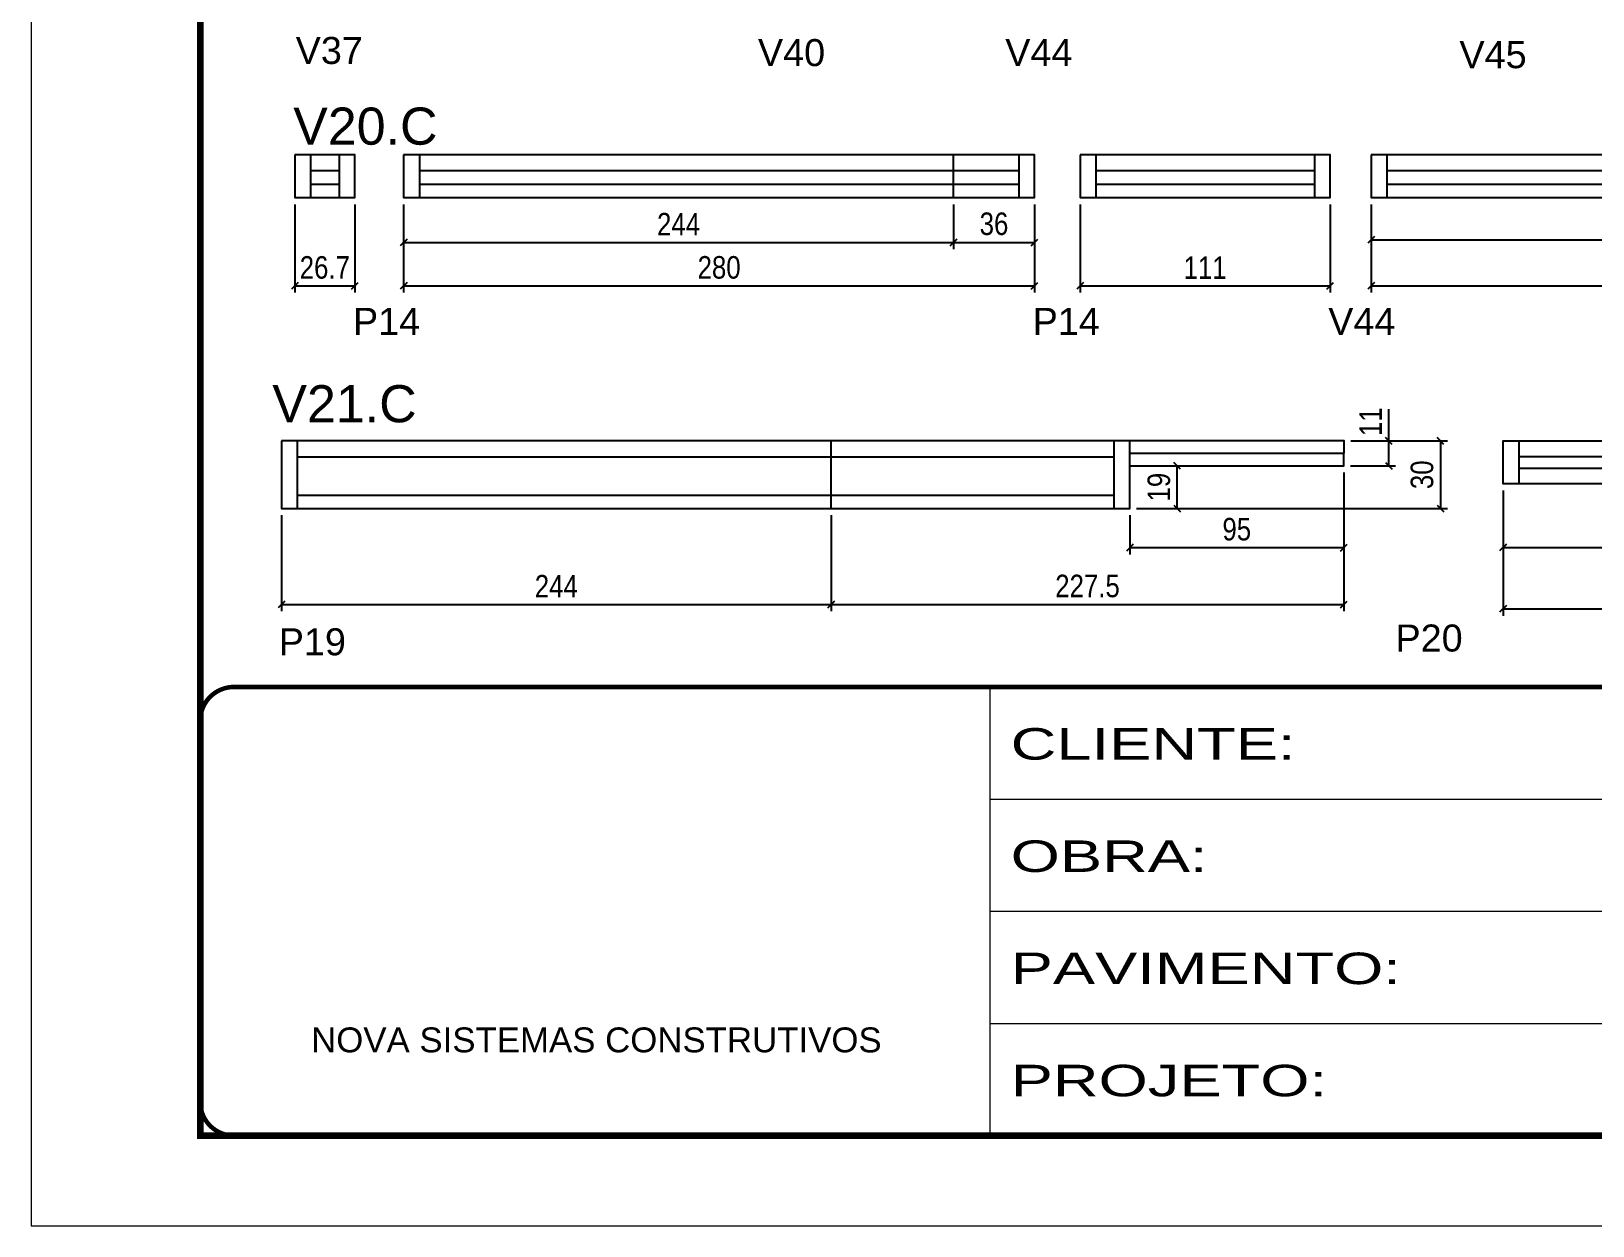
# Model space of a CAD drawing. Header units: millimetres. Extents: x 2455 to 8708, y 366 to 3713.
# Drawn here: x 5638 to 6331, y 1514 to 2045 of the extents above; entities that cross this region are included whole.
import ezdxf

# ---------------------------------------------------------------- set-up
doc = ezdxf.new("R2010")
doc.units = ezdxf.units.MM
doc.linetypes.add('CONTINUO', pattern=[0])
doc.linetypes.add('DASHED', pattern=[0.75, 0.5, -0.25])
for name, color, linetype in [('5', 5, 'Continuous'), ('COTA', 241, 'Continuous'), ('NOMENCLATURA', 7, 'Continuous'), ('Painéis', 200, 'Continuous'), ('SARR_2.2x7', 40, 'Continuous'), ('SARR_EDITAR', 141, 'Continuous')]:
    doc.layers.add(name, color=color, linetype=linetype)
doc.layers.add('Folhas', color=255, linetype='Continuous', lineweight=9)
doc.layers.add('SARRAFO DE PRESSAO', color=251, linetype='DASHED', lineweight=9)
doc.styles.add('ARIAL', font='arial.ttf')
doc.styles.add('COTA TECNICA', font='techl___.ttf', dxfattribs={"height": 10})
doc.styles.add('COTA TECNICA-50', font='techl___.ttf', dxfattribs={"height": 10})
doc.styles.get("Standard").update_dxf_attribs({"font": 'arial.ttf'})
doc.styles.add('Tecnologia', font='')
doc.styles.get('Tecnologia').set_extended_font_data('Forgotten Futurist')
doc.dimstyles.new('COTA PAINEL-50', dxfattribs={"dimtxt": 10, "dimasz": 3, "dimexe": 3, "dimexo": 3, "dimgap": 3, "dimtad": 1, "dimdec": 1, "dimzin": 12, "dimdsep": 46, "dimtxsty": 'COTA TECNICA-50', "dimblk1": 'OBLIQUE', "dimblk2": 'OBLIQUE', "dimsah": 1, "dimcen": 0.9, "dimclrd": 4, "dimclre": 4, "dimclrt": 240, "dimadec": 1, "dimazin": 3, "dimtfac": 1, "dimtdec": 1, "dimtmove": 0, "dimatfit": 3, "dimfxl": 1, "dimtolj": 1, "dimtzin": 12, "dimarcsym": 0})
doc.dimstyles.new('PAINEL', dxfattribs={"dimtxt": 10, "dimasz": 3, "dimexe": 3, "dimexo": 3, "dimgap": 3, "dimtad": 1, "dimdec": 1, "dimzin": 12, "dimdsep": 46, "dimtxsty": 'COTA TECNICA', "dimblk1": 'OBLIQUE', "dimblk2": 'OBLIQUE', "dimsah": 1, "dimcen": 0.9, "dimclrd": 4, "dimclre": 4, "dimclrt": 240, "dimadec": 1, "dimazin": 3, "dimtfac": 1, "dimtdec": 1, "dimtmove": 0, "dimatfit": 3, "dimfxl": 1, "dimtolj": 1, "dimtzin": 12, "dimarcsym": 0})

# ---------------------------------------------------------------- blocks, each defined once
blk = doc.blocks.new('9999999999')
at = {"color": 30, "linetype": 'CONTINUO'}
for p, q in [((98564.56, 34230.21), (98564.56, 34429.45)), ((98564.56, 34379.64), (99583.98, 34379.64)), ((98564.56, 34329.83), (99487.98, 34329.83)), ((98564.56, 34280.02), (99487.98, 34280.02))]:
    blk.add_line(p, q, dxfattribs=at)
at = {"color": 30, "linetype": 'CONTINUO', "const_width": 2}
blk.add_lwpolyline([(99583.98, 34230.21), (99583.98, 34414.45, 0.414214), (99568.98, 34429.45), (98228.98, 34429.45, 0.414214), (98213.98, 34414.45), (98213.98, 34245.21, 0.414214), (98228.98, 34230.21), (99583.98, 34230.21)], format="xyb", dxfattribs=at)
at = {"layer": 'Folhas'}
blk.add_lwpolyline([(98138.98, 34190.21), (99623.98, 34190.21), (99623.98, 35240.21), (98138.98, 35240.21)], close=True, dxfattribs=at)
at = {"layer": 'Folhas', "color": 30, "const_width": 3}
blk.add_lwpolyline([(98213.98, 34230.21), (99583.98, 34230.21), (99583.98, 35200.21), (98213.98, 35200.21)], close=True, dxfattribs=at)
at = {"color": 7, "linetype": 'Continuous', "ltscale": 5, "style": 'ARIAL'}
blk.add_text('NOVA SISTEMAS CONSTRUTIVOS', height=11.0592, dxfattribs=at).set_placement((98263.19, 34267.21))
at = {"layer": 'Folhas', "color": 7, "style": 'Tecnologia', "width": 1.5}
for s, p in [('CLIENTE:', (98573.65, 34397.17)), ('OBRA:', (98573.65, 34347.31)), ('PAVIMENTO:', (98573.65, 34297.5)), ('PROJETO:', (98573.65, 34247.69))]:
    blk.add_text(s, height=14, dxfattribs=at).set_placement(p)
blk = doc.blocks.new('_Oblique')
at = {"color": 0, "linetype": 'ByBlock', "lineweight": -2}
blk.add_line((-0.5, -0.5), (0.5, 0.5), dxfattribs=at)
blk = doc.blocks.new('*D182')
at = {"layer": 'COTA', "color": 4, "linetype": 'ByBlock', "lineweight": -2, "transparency": 16777216}
for p, q in [((5803.55, 1967.94), (5803.55, 1928.79)), ((6083.55, 1967.94), (6083.55, 1928.79)), ((5803.55, 1931.79), (6083.55, 1931.79))]:
    blk.add_line(p, q, dxfattribs=at)
at = {"layer": 'Defpoints', "color": 0, "linetype": 'ByBlock', "transparency": 16777216}
for p in [(5803.55, 1970.94), (6083.55, 1970.94), (6083.55, 1931.79)]:
    blk.add_point(p, dxfattribs=at)
at = {"layer": 'COTA', "color": 4, "linetype": 'ByBlock', "lineweight": -2, "transparency": 16777216, "xscale": 3, "yscale": 3, "zscale": 3, "rotation": 180}
blk.add_blockref('_Oblique', (5803.55, 1931.79), dxfattribs=at)
at = {"layer": 'COTA', "color": 4, "linetype": 'ByBlock', "lineweight": -2, "transparency": 16777216, "xscale": 3, "yscale": 3, "zscale": 3}
blk.add_blockref('_Oblique', (6083.55, 1931.79), dxfattribs=at)
at = {"layer": 'COTA', "color": 240, "linetype": 'ByBlock', "transparency": 16777216, "insert": (5943.55, 1939.92), "char_height": 10, "attachment_point": 5, "style": 'COTA TECNICA-50'}
blk.add_mtext('\\A1;280', dxfattribs=at)
blk = doc.blocks.new('*D183')
at = {"layer": 'COTA', "color": 4, "linetype": 'ByBlock', "lineweight": -2, "transparency": 16777216}
for p, q in [((6103.74, 1967.94), (6103.74, 1928.79)), ((6214.74, 1967.94), (6214.74, 1928.79)), ((6103.74, 1931.79), (6214.74, 1931.79))]:
    blk.add_line(p, q, dxfattribs=at)
at = {"layer": 'Defpoints', "color": 0, "linetype": 'ByBlock', "transparency": 16777216}
for p in [(6103.74, 1970.94), (6214.74, 1970.94), (6214.74, 1931.79)]:
    blk.add_point(p, dxfattribs=at)
at = {"layer": 'COTA', "color": 4, "linetype": 'ByBlock', "lineweight": -2, "transparency": 16777216, "xscale": 3, "yscale": 3, "zscale": 3, "rotation": 180}
blk.add_blockref('_Oblique', (6103.74, 1931.79), dxfattribs=at)
at = {"layer": 'COTA', "color": 4, "linetype": 'ByBlock', "lineweight": -2, "transparency": 16777216, "xscale": 3, "yscale": 3, "zscale": 3}
blk.add_blockref('_Oblique', (6214.74, 1931.79), dxfattribs=at)
at = {"layer": 'COTA', "color": 240, "linetype": 'ByBlock', "transparency": 16777216, "insert": (6159.24, 1939.85), "char_height": 10, "attachment_point": 5, "style": 'COTA TECNICA-50'}
blk.add_mtext('\\A1;111', dxfattribs=at)
blk = doc.blocks.new('*D184')
at = {"layer": 'COTA', "color": 4, "linetype": 'ByBlock', "lineweight": -2, "transparency": 16777216}
for p, q in [((6232.94, 1967.94), (6232.94, 1928.79)), ((6538.94, 1967.94), (6538.94, 1928.79)), ((6232.94, 1931.79), (6538.94, 1931.79))]:
    blk.add_line(p, q, dxfattribs=at)
at = {"layer": 'Defpoints', "color": 0, "linetype": 'ByBlock', "transparency": 16777216}
for p in [(6232.94, 1970.94), (6538.94, 1970.94), (6538.94, 1931.79)]:
    blk.add_point(p, dxfattribs=at)
at = {"layer": 'COTA', "color": 4, "linetype": 'ByBlock', "lineweight": -2, "transparency": 16777216, "xscale": 3, "yscale": 3, "zscale": 3, "rotation": 180}
blk.add_blockref('_Oblique', (6232.94, 1931.79), dxfattribs=at)
at = {"layer": 'COTA', "color": 4, "linetype": 'ByBlock', "lineweight": -2, "transparency": 16777216, "xscale": 3, "yscale": 3, "zscale": 3}
blk.add_blockref('_Oblique', (6538.94, 1931.79), dxfattribs=at)
at = {"layer": 'COTA', "color": 240, "linetype": 'ByBlock', "transparency": 16777216, "insert": (6385.94, 1940.01), "char_height": 10, "attachment_point": 5, "style": 'COTA TECNICA-50'}
blk.add_mtext('\\A1;306', dxfattribs=at)
blk = doc.blocks.new('*D186')
at = {"layer": 'COTA', "color": 4, "linetype": 'ByBlock', "lineweight": -2, "transparency": 16777216}
for p, q in [((5755.22, 1967.94), (5755.22, 1928.79)), ((5781.92, 1967.94), (5781.92, 1928.79)), ((5755.22, 1931.79), (5781.92, 1931.79))]:
    blk.add_line(p, q, dxfattribs=at)
at = {"layer": 'Defpoints', "color": 0, "linetype": 'ByBlock', "transparency": 16777216}
for p in [(5755.22, 1970.94), (5781.92, 1970.94), (5781.92, 1931.79)]:
    blk.add_point(p, dxfattribs=at)
at = {"layer": 'COTA', "color": 4, "linetype": 'ByBlock', "lineweight": -2, "transparency": 16777216, "xscale": 3, "yscale": 3, "zscale": 3, "rotation": 180}
blk.add_blockref('_Oblique', (5755.22, 1931.79), dxfattribs=at)
at = {"layer": 'COTA', "color": 4, "linetype": 'ByBlock', "lineweight": -2, "transparency": 16777216, "xscale": 3, "yscale": 3, "zscale": 3}
blk.add_blockref('_Oblique', (5781.92, 1931.79), dxfattribs=at)
at = {"layer": 'COTA', "color": 240, "linetype": 'ByBlock', "transparency": 16777216, "insert": (5768.57, 1939.9), "char_height": 10, "attachment_point": 5, "style": 'COTA TECNICA-50'}
blk.add_mtext('\\A1;26.7', dxfattribs=at)
blk = doc.blocks.new('*D50')
at = {"layer": 'COTA', "color": 4, "lineweight": -2, "transparency": 16777216}
for p, q in [((5803.55, 1967.94), (5803.55, 1948.07)), ((6047.55, 1967.94), (6047.55, 1948.07)), ((5803.55, 1951.07), (6047.55, 1951.07))]:
    blk.add_line(p, q, dxfattribs=at)
at = {"layer": 'Defpoints', "color": 0, "transparency": 16777216}
for p in [(5803.55, 1970.94), (6047.55, 1970.94), (6047.55, 1951.07)]:
    blk.add_point(p, dxfattribs=at)
at = {"layer": 'COTA', "color": 4, "lineweight": -2, "transparency": 16777216, "xscale": 3, "yscale": 3, "zscale": 3, "rotation": 180}
blk.add_blockref('_Oblique', (5803.55, 1951.07), dxfattribs=at)
at = {"layer": 'COTA', "color": 4, "lineweight": -2, "transparency": 16777216, "xscale": 3, "yscale": 3, "zscale": 3}
blk.add_blockref('_Oblique', (6047.55, 1951.07), dxfattribs=at)
at = {"layer": 'COTA', "color": 240, "transparency": 16777216, "insert": (5925.55, 1959.15), "char_height": 10, "attachment_point": 5, "style": 'COTA TECNICA'}
blk.add_mtext('\\A1;244', dxfattribs=at)
blk = doc.blocks.new('*D51')
at = {"layer": 'COTA', "color": 4, "lineweight": -2, "transparency": 16777216}
for p, q in [((6047.55, 1967.94), (6047.55, 1948.07)), ((6083.55, 1967.94), (6083.55, 1948.07)), ((6047.55, 1951.07), (6083.55, 1951.07))]:
    blk.add_line(p, q, dxfattribs=at)
at = {"layer": 'Defpoints', "color": 0, "transparency": 16777216}
for p in [(6047.55, 1970.94), (6083.55, 1970.94), (6083.55, 1951.07)]:
    blk.add_point(p, dxfattribs=at)
at = {"layer": 'COTA', "color": 4, "lineweight": -2, "transparency": 16777216, "xscale": 3, "yscale": 3, "zscale": 3, "rotation": 180}
blk.add_blockref('_Oblique', (6047.55, 1951.07), dxfattribs=at)
at = {"layer": 'COTA', "color": 4, "lineweight": -2, "transparency": 16777216, "xscale": 3, "yscale": 3, "zscale": 3}
blk.add_blockref('_Oblique', (6083.55, 1951.07), dxfattribs=at)
at = {"layer": 'COTA', "color": 240, "transparency": 16777216, "insert": (6065.55, 1959.29), "char_height": 10, "attachment_point": 5, "style": 'COTA TECNICA'}
blk.add_mtext('\\A1;36', dxfattribs=at)
blk = doc.blocks.new('*D52')
at = {"layer": 'COTA', "color": 4, "lineweight": -2, "transparency": 16777216}
for p, q in [((6232.94, 1967.94), (6232.94, 1949.17)), ((6476.94, 1967.94), (6476.94, 1949.17)), ((6232.94, 1952.17), (6476.94, 1952.17))]:
    blk.add_line(p, q, dxfattribs=at)
at = {"layer": 'Defpoints', "color": 0, "transparency": 16777216}
for p in [(6232.94, 1970.94), (6476.94, 1970.94), (6476.94, 1952.17)]:
    blk.add_point(p, dxfattribs=at)
at = {"layer": 'COTA', "color": 4, "lineweight": -2, "transparency": 16777216, "xscale": 3, "yscale": 3, "zscale": 3, "rotation": 180}
blk.add_blockref('_Oblique', (6232.94, 1952.17), dxfattribs=at)
at = {"layer": 'COTA', "color": 4, "lineweight": -2, "transparency": 16777216, "xscale": 3, "yscale": 3, "zscale": 3}
blk.add_blockref('_Oblique', (6476.94, 1952.17), dxfattribs=at)
at = {"layer": 'COTA', "color": 240, "transparency": 16777216, "insert": (6354.94, 1960.24), "char_height": 10, "attachment_point": 5, "style": 'COTA TECNICA'}
blk.add_mtext('\\A1;244', dxfattribs=at)
blk = doc.blocks.new('*D187')
at = {"layer": 'COTA', "color": 4, "lineweight": -2, "transparency": 16777216}
for p, q in [((5749.29, 1829.9), (5749.29, 1787.35)), ((5993.29, 1829.9), (5993.29, 1787.35)), ((5749.29, 1790.35), (5993.29, 1790.35))]:
    blk.add_line(p, q, dxfattribs=at)
at = {"layer": 'Defpoints', "color": 0, "transparency": 16777216}
for p in [(5749.29, 1832.9), (5993.29, 1832.9), (5993.29, 1790.35)]:
    blk.add_point(p, dxfattribs=at)
at = {"layer": 'COTA', "color": 4, "lineweight": -2, "transparency": 16777216, "xscale": 3, "yscale": 3, "zscale": 3, "rotation": 180}
blk.add_blockref('_Oblique', (5749.29, 1790.35), dxfattribs=at)
at = {"layer": 'COTA', "color": 4, "lineweight": -2, "transparency": 16777216, "xscale": 3, "yscale": 3, "zscale": 3}
blk.add_blockref('_Oblique', (5993.29, 1790.35), dxfattribs=at)
at = {"layer": 'COTA', "color": 240, "transparency": 16777216, "insert": (5871.29, 1798.42), "char_height": 10, "attachment_point": 5, "style": 'COTA TECNICA'}
blk.add_mtext('\\A1;244', dxfattribs=at)
blk = doc.blocks.new('*D188')
at = {"layer": 'COTA', "color": 4, "lineweight": -2, "transparency": 16777216}
for p, q in [((6220.79, 1848.9), (6220.79, 1787.35)), ((5993.29, 1829.9), (5993.29, 1787.35)), ((5993.29, 1790.35), (6220.79, 1790.35))]:
    blk.add_line(p, q, dxfattribs=at)
at = {"layer": 'Defpoints', "color": 0, "transparency": 16777216}
for p in [(6220.79, 1851.9), (5993.29, 1832.9), (6220.79, 1790.35)]:
    blk.add_point(p, dxfattribs=at)
at = {"layer": 'COTA', "color": 4, "lineweight": -2, "transparency": 16777216, "xscale": 3, "yscale": 3, "zscale": 3, "rotation": 180}
blk.add_blockref('_Oblique', (5993.29, 1790.35), dxfattribs=at)
at = {"layer": 'COTA', "color": 4, "lineweight": -2, "transparency": 16777216, "xscale": 3, "yscale": 3, "zscale": 3}
blk.add_blockref('_Oblique', (6220.79, 1790.35), dxfattribs=at)
at = {"layer": 'COTA', "color": 240, "transparency": 16777216, "insert": (6107.04, 1798.46), "char_height": 10, "attachment_point": 5, "style": 'COTA TECNICA'}
blk.add_mtext('\\A1;227.5', dxfattribs=at)
blk = doc.blocks.new('*D189')
at = {"layer": 'COTA', "color": 4, "lineweight": -2, "transparency": 16777216}
for p, q in [((6128.79, 1851.9), (6149.82, 1851.9)), ((6146.82, 1832.9), (6146.82, 1851.9)), ((6128.79, 1832.9), (6149.82, 1832.9))]:
    blk.add_line(p, q, dxfattribs=at)
at = {"layer": 'Defpoints', "color": 0, "transparency": 16777216}
for p in [(6125.79, 1851.9), (6146.82, 1851.9), (6125.79, 1832.9)]:
    blk.add_point(p, dxfattribs=at)
at = {"layer": 'COTA', "color": 4, "lineweight": -2, "transparency": 16777216, "xscale": 3, "yscale": 3, "zscale": 3}
for p, rotation in [((6146.82, 1851.9), 90), ((6146.82, 1832.9), 270)]:
    blk.add_blockref('_Oblique', p, dxfattribs=dict(at, rotation=rotation))
at = {"layer": 'COTA', "color": 240, "transparency": 16777216, "insert": (6138.74, 1842.4), "char_height": 10, "attachment_point": 5, "rotation": 90, "style": 'COTA TECNICA'}
blk.add_mtext('\\A1;19', dxfattribs=at)
blk = doc.blocks.new('*D190')
at = {"layer": 'COTA', "color": 4, "lineweight": -2, "transparency": 16777216}
for p, q in [((6240.74, 1862.9), (6240.74, 1876.99)), ((6223.89, 1862.9), (6243.74, 1862.9)), ((6240.74, 1851.9), (6240.74, 1862.9)), ((6223.79, 1851.9), (6243.74, 1851.9))]:
    blk.add_line(p, q, dxfattribs=at)
at = {"layer": 'Defpoints', "color": 0, "transparency": 16777216}
for p in [(6220.89, 1862.9), (6240.74, 1862.9), (6220.79, 1851.9)]:
    blk.add_point(p, dxfattribs=at)
at = {"layer": 'COTA', "color": 4, "lineweight": -2, "transparency": 16777216, "xscale": 3, "yscale": 3, "zscale": 3}
for p, rotation in [((6240.74, 1862.9), 90), ((6240.74, 1851.9), 270)]:
    blk.add_blockref('_Oblique', p, dxfattribs=dict(at, rotation=rotation))
at = {"layer": 'COTA', "color": 240, "transparency": 16777216, "insert": (6232.68, 1871.44), "char_height": 10, "attachment_point": 5, "rotation": 90, "style": 'COTA TECNICA'}
blk.add_mtext('\\A1;11', dxfattribs=at)
blk = doc.blocks.new('*D54')
at = {"layer": 'COTA', "color": 4, "lineweight": -2, "transparency": 16777216}
for p, q in [((6220.79, 1848.9), (6220.79, 1812.54)), ((6125.79, 1829.9), (6125.79, 1812.54)), ((6125.79, 1815.54), (6220.79, 1815.54))]:
    blk.add_line(p, q, dxfattribs=at)
at = {"layer": 'Defpoints', "color": 0, "transparency": 16777216}
for p in [(6220.79, 1851.9), (6125.79, 1832.9), (6220.79, 1815.54)]:
    blk.add_point(p, dxfattribs=at)
at = {"layer": 'COTA', "color": 4, "lineweight": -2, "transparency": 16777216, "xscale": 3, "yscale": 3, "zscale": 3, "rotation": 180}
blk.add_blockref('_Oblique', (6125.79, 1815.54), dxfattribs=at)
at = {"layer": 'COTA', "color": 4, "lineweight": -2, "transparency": 16777216, "xscale": 3, "yscale": 3, "zscale": 3}
blk.add_blockref('_Oblique', (6220.79, 1815.54), dxfattribs=at)
at = {"layer": 'COTA', "color": 240, "transparency": 16777216, "insert": (6173.29, 1823.68), "char_height": 10, "attachment_point": 5, "style": 'COTA TECNICA'}
blk.add_mtext('\\A1;95', dxfattribs=at)
blk = doc.blocks.new('*D55')
at = {"layer": 'COTA', "color": 4, "lineweight": -2, "transparency": 16777216}
for p, q in [((6223.89, 1862.9), (6266.75, 1862.9)), ((6263.75, 1862.9), (6263.75, 1832.9)), ((6128.79, 1832.9), (6266.75, 1832.9))]:
    blk.add_line(p, q, dxfattribs=at)
at = {"layer": 'Defpoints', "color": 0, "transparency": 16777216}
for p in [(6220.89, 1862.9), (6125.79, 1832.9), (6263.75, 1832.9)]:
    blk.add_point(p, dxfattribs=at)
at = {"layer": 'COTA', "color": 4, "lineweight": -2, "transparency": 16777216, "xscale": 3, "yscale": 3, "zscale": 3}
for p, rotation in [((6263.75, 1862.9), 90), ((6263.75, 1832.9), 270)]:
    blk.add_blockref('_Oblique', p, dxfattribs=dict(at, rotation=rotation))
at = {"layer": 'COTA', "color": 240, "transparency": 16777216, "insert": (6255.54, 1847.9), "char_height": 10, "attachment_point": 5, "rotation": 90, "style": 'COTA TECNICA'}
blk.add_mtext('\\A1;30', dxfattribs=at)
blk = doc.blocks.new('*D56')
at = {"layer": 'COTA', "color": 4, "linetype": 'ByBlock', "lineweight": -2, "transparency": 16777216}
for p, q in [((6291.44, 1840.9), (6291.44, 1812.65)), ((6535.44, 1840.9), (6535.44, 1812.65)), ((6291.44, 1815.65), (6535.44, 1815.65))]:
    blk.add_line(p, q, dxfattribs=at)
at = {"layer": 'Defpoints', "color": 0, "linetype": 'ByBlock', "transparency": 16777216}
for p in [(6291.44, 1843.9), (6535.44, 1843.9), (6535.44, 1815.65)]:
    blk.add_point(p, dxfattribs=at)
at = {"layer": 'COTA', "color": 4, "linetype": 'ByBlock', "lineweight": -2, "transparency": 16777216, "xscale": 3, "yscale": 3, "zscale": 3, "rotation": 180}
blk.add_blockref('_Oblique', (6291.44, 1815.65), dxfattribs=at)
at = {"layer": 'COTA', "color": 4, "linetype": 'ByBlock', "lineweight": -2, "transparency": 16777216, "xscale": 3, "yscale": 3, "zscale": 3}
blk.add_blockref('_Oblique', (6535.44, 1815.65), dxfattribs=at)
at = {"layer": 'COTA', "color": 240, "linetype": 'ByBlock', "transparency": 16777216, "insert": (6413.44, 1823.73), "char_height": 10, "attachment_point": 5, "style": 'COTA TECNICA-50'}
blk.add_mtext('\\A1;244', dxfattribs=at)
blk = doc.blocks.new('*D191')
at = {"layer": 'COTA', "color": 4, "lineweight": -2, "transparency": 16777216}
for p, q in [((6291.44, 1840.9), (6291.44, 1785.33)), ((6676.63, 1840.9), (6676.63, 1785.33)), ((6291.44, 1788.33), (6676.63, 1788.33))]:
    blk.add_line(p, q, dxfattribs=at)
at = {"layer": 'Defpoints', "color": 0, "transparency": 16777216}
for p in [(6291.44, 1843.9), (6676.63, 1843.9), (6676.63, 1788.33)]:
    blk.add_point(p, dxfattribs=at)
at = {"layer": 'COTA', "color": 4, "lineweight": -2, "transparency": 16777216, "xscale": 3, "yscale": 3, "zscale": 3, "rotation": 180}
blk.add_blockref('_Oblique', (6291.44, 1788.33), dxfattribs=at)
at = {"layer": 'COTA', "color": 4, "lineweight": -2, "transparency": 16777216, "xscale": 3, "yscale": 3, "zscale": 3}
blk.add_blockref('_Oblique', (6676.63, 1788.33), dxfattribs=at)
at = {"layer": 'COTA', "color": 240, "transparency": 16777216, "insert": (6484.04, 1796.57), "char_height": 10, "attachment_point": 5, "style": 'COTA TECNICA'}
blk.add_mtext('\\A1;385.2', dxfattribs=at)

msp = doc.modelspace()

# ---------------------------------------------------------------- linework, layer by layer
at = {"layer": 'Painéis'}
for p, q in [((6047.55, 1970.94), (6047.55, 1989.94)), ((5993.29, 1832.9), (5993.29, 1862.9))]:
    msp.add_line(p, q, dxfattribs=at)
at = {"layer": 'Painéis', "linetype": 'ByBlock'}
for points in [[(5755.22, 1989.94), (5755.22, 1970.94), (5781.92, 1970.94), (5781.92, 1989.94)], [(5803.55, 1989.94), (5803.55, 1970.94), (6083.55, 1970.94), (6083.55, 1989.94)], [(6103.74, 1989.94), (6103.74, 1970.94), (6214.74, 1970.94), (6214.74, 1989.94)], [(6232.94, 1989.94), (6232.94, 1970.94), (6538.94, 1970.94), (6538.94, 1989.94)]]:
    msp.add_lwpolyline(points, close=True, dxfattribs=at)
at = {"layer": 'Painéis'}
msp.add_lwpolyline([(5749.29, 1862.9), (5749.29, 1832.9), (6125.79, 1832.9), (6125.79, 1851.9), (6220.79, 1851.9), (6220.89, 1862.9), (5749.29, 1862.9)], dxfattribs=at)
msp.add_lwpolyline([(6535.44, 1843.9), (6291.44, 1843.9), (6291.44, 1862.9), (6535.44, 1862.9)], close=True, dxfattribs=at)
at = {"layer": 'SARR_2.2x7', "linetype": 'Continuous'}
for p, q in [((5762.22, 1989.94), (5762.22, 1970.94)), ((5774.92, 1989.94), (5774.92, 1970.94)), ((5810.55, 1989.94), (5810.55, 1970.94)), ((6076.55, 1989.94), (6076.55, 1970.94)), ((6110.74, 1989.94), (6110.74, 1970.94)), ((6207.74, 1989.94), (6207.74, 1970.94)), ((6239.94, 1989.94), (6239.94, 1970.94)), ((5762.22, 1982.94), (5774.92, 1982.94)), ((5810.55, 1982.94), (6076.55, 1982.94)), ((6110.74, 1982.94), (6207.74, 1982.94)), ((6239.94, 1982.94), (6531.94, 1982.94)), ((5762.22, 1976.94), (5774.92, 1976.94)), ((5810.55, 1976.94), (6076.55, 1976.94)), ((6110.74, 1976.94), (6207.74, 1976.94)), ((6239.94, 1976.94), (6531.94, 1976.94)), ((5756.29, 1862.9), (5756.29, 1832.9)), ((6118.79, 1862.9), (6118.79, 1832.9)), ((6125.79, 1851.9), (6125.79, 1862.9)), ((6298.44, 1862.9), (6298.44, 1843.9)), ((5756.29, 1855.9), (5993.29, 1855.9)), ((5993.29, 1855.9), (6118.79, 1855.9)), ((6535.44, 1855.9), (6298.44, 1855.9)), ((6298.44, 1850.9), (6535.44, 1850.9)), ((5756.29, 1838.9), (5993.29, 1838.9)), ((5993.29, 1838.9), (6118.79, 1838.9))]:
    msp.add_line(p, q, dxfattribs=at)
at = {"layer": 'SARR_EDITAR'}
msp.add_line((6220.84, 1857.4), (6125.79, 1857.4), dxfattribs=at)

# ---------------------------------------------------------------- block references
at = {"layer": 'SARRAFO DE PRESSAO', "color": 6, "linetype": 'ByBlock'}
msp.add_blockref('9999999999', (-92500.71, -32675.76), dxfattribs=at)

# ---------------------------------------------------------------- texts
at = {"layer": '5', "linetype": 'Continuous'}
for s, p in [('V37', (5755.63, 2030.31)), ('V40', (5960.78, 2029.35)), ('V44', (6070.54, 2029.39)), ('V45', (6272.1, 2028.43)), ('P14', (5781.05, 1910.02)), ('P14', (6082.69, 1910.02)), ('V44', (6213.88, 1910.02)), ('P20', (6243.71, 1769.41)), ('P19', (5748.12, 1767.74))]:
    msp.add_text(s, height=12, rotation=359.99996, dxfattribs=at).set_placement(p)
at = {"layer": 'NOMENCLATURA', "linetype": 'Continuous'}
for s, p in [('V20.C', (5754.53, 1994.46)), ('V21.C', (5745.27, 1871.19))]:
    msp.add_text(s, height=16.5, dxfattribs=at).set_placement(p)

# ---------------------------------------------------------------- dimensions: what is measured, and where the dimension line sits
at = {"layer": 'COTA', "color": 1, "linetype": 'ByBlock'}
dim = msp.add_linear_dim(base=(5781.92, 1931.79), p1=(5755.22, 1970.94), p2=(5781.92, 1970.94), dimstyle='COTA PAINEL-50', override={"dimarcsym": 1}, dxfattribs=at)
dim.commit()
dim.dimension.update_dxf_attribs({"geometry": '*D186', "text_midpoint": (5768.57, 1931.79), "dimtype": 160})
for base, p1, p2, picture, middle in [((6083.55, 1931.79), (5803.55, 1970.94), (6083.55, 1970.94), '*D182', (5943.55, 1939.92)), ((6214.74, 1931.79), (6103.74, 1970.94), (6214.74, 1970.94), '*D183', (6159.24, 1939.85)), ((6538.94, 1931.79), (6232.94, 1970.94), (6538.94, 1970.94), '*D184', (6385.94, 1940.01)), ((6535.44, 1815.65), (6291.44, 1843.9), (6535.44, 1843.9), '*D56', (6413.44, 1823.73))]:
    dim = msp.add_linear_dim(base=base, p1=p1, p2=p2, dimstyle='COTA PAINEL-50', override={"dimarcsym": 1}, dxfattribs=at)
    dim.commit()
    dim.dimension.update_dxf_attribs({"geometry": picture, "text_midpoint": middle})
at = {"layer": 'COTA'}
for base, p1, p2, picture, middle in [((6047.55, 1951.07), (5803.55, 1970.94), (6047.55, 1970.94), '*D50', (5925.55, 1959.15)), ((6083.55, 1951.07), (6047.55, 1970.94), (6083.55, 1970.94), '*D51', (6065.55, 1959.29)), ((6476.94, 1952.17), (6232.94, 1970.94), (6476.94, 1970.94), '*D52', (6354.94, 1960.24)), ((6220.79, 1790.35), (5993.29, 1832.9), (6220.79, 1851.9), '*D188', (6107.04, 1798.46)), ((6220.79, 1815.54), (6125.79, 1832.9), (6220.79, 1851.9), '*D54', (6173.29, 1823.68)), ((5993.29, 1790.35), (5749.29, 1832.9), (5993.29, 1832.9), '*D187', (5871.29, 1798.42))]:
    dim = msp.add_linear_dim(base=base, p1=p1, p2=p2, dimstyle='PAINEL', dxfattribs=at)
    dim.commit()
    dim.dimension.update_dxf_attribs({"geometry": picture, "text_midpoint": middle})
for base, p1, p2, picture, middle in [((6240.74, 1862.9), (6220.79, 1851.9), (6220.89, 1862.9), '*D190', (6232.68, 1871.44)), ((6263.75, 1832.9), (6220.89, 1862.9), (6125.79, 1832.9), '*D55', (6255.54, 1847.9)), ((6146.82, 1851.9), (6125.79, 1832.9), (6125.79, 1851.9), '*D189', (6138.74, 1842.4))]:
    dim = msp.add_linear_dim(base=base, p1=p1, p2=p2, angle=90, dimstyle='PAINEL', dxfattribs=at)
    dim.commit()
    dim.dimension.update_dxf_attribs({"geometry": picture, "text_midpoint": middle})
at = {"layer": 'COTA', "color": 5}
dim = msp.add_linear_dim(base=(6676.63, 1788.33), p1=(6291.44, 1843.9), p2=(6676.63, 1843.9), dimstyle='PAINEL', dxfattribs=at)
dim.commit()
dim.dimension.update_dxf_attribs({"geometry": '*D191', "text_midpoint": (6484.04, 1796.57)})

doc.saveas('drawing.dxf')
